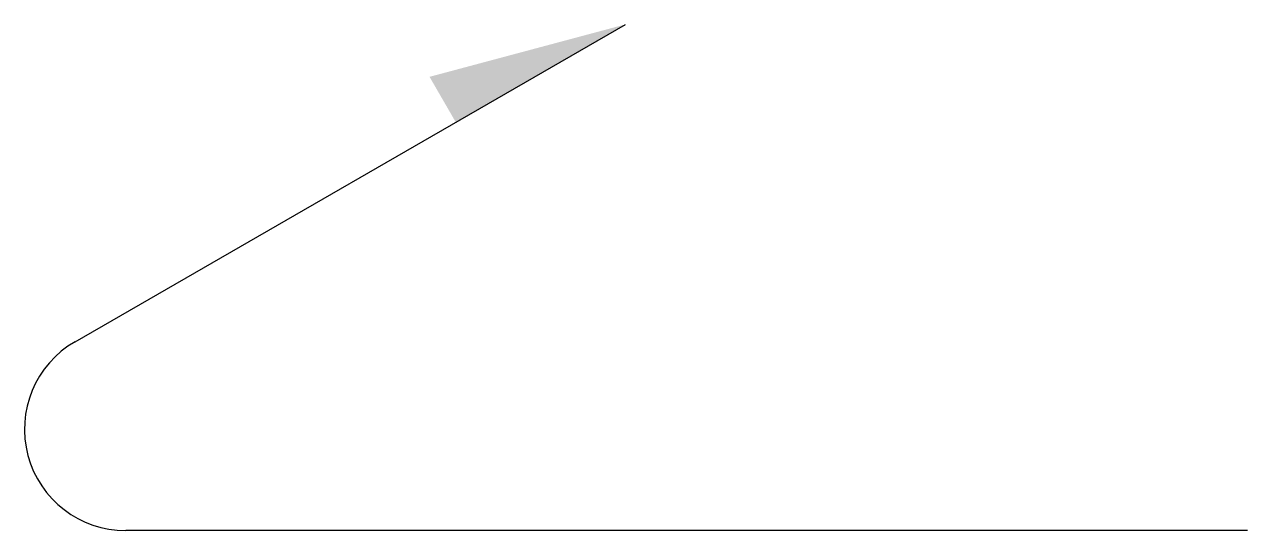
# Model space of a CAD drawing. Extents: x -6.03 to 0, y 0 to 2.5.
import ezdxf

# ---------------------------------------------------------------- set-up
doc = ezdxf.new("R2010")
doc.units = 0
doc.header["$MEASUREMENT"] = 0
doc.layers.get('0').update_dxf_attribs({"linetype": 'CONTINUOUS'})

msp = doc.modelspace()

# ---------------------------------------------------------------- linework, layer by layer
at = {"color": 3}
for p, q in [((-5.7831, 0.933), (-3.069, 2.5)), ((0, 0), (-5.5331, 0))]:
    msp.add_line(p, q, dxfattribs=at)
msp.add_arc((-5.5331, 0.5), 0.5, 120, 270, dxfattribs=at)
msp.add_solid([(-3.9055, 2.017), (-4.035, 2.2412), (-3.069, 2.5)], dxfattribs=at)

doc.saveas('drawing.dxf')
